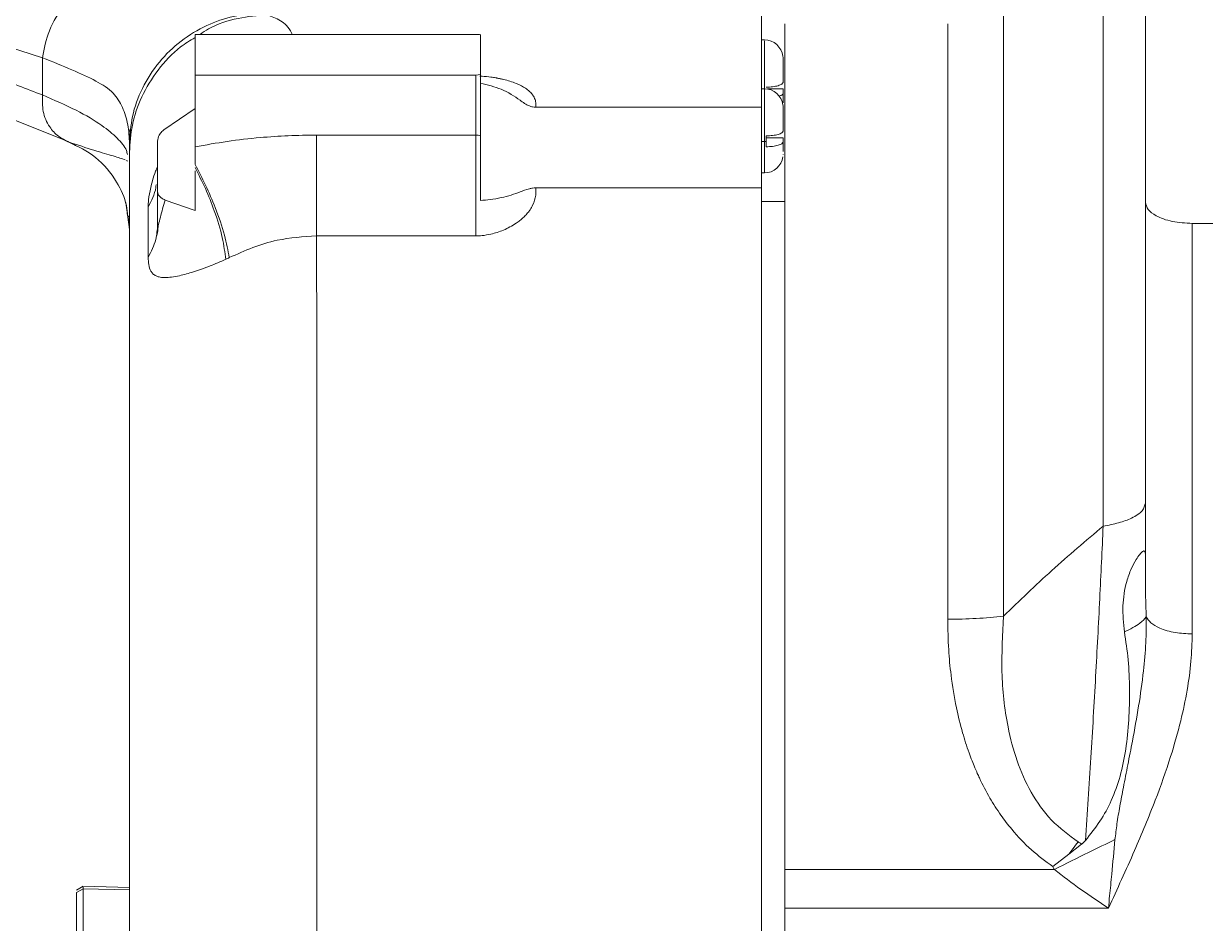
# Model space of a CAD drawing. Header units: millimetres. Extents: x 169 to 14583, y -399 to 10804.
# Drawn here: x 6963 to 7089.2, y 6290.1 to 6386.2 of the extents above; entities that cross this region are included whole.
import ezdxf

# ---------------------------------------------------------------- set-up
doc = ezdxf.new("R2010")
doc.units = ezdxf.units.MM
doc.header["$LTSCALE"] = 35

msp = doc.modelspace()

# ---------------------------------------------------------------- linework, layer by layer
at = {"color": 7, "linetype": 'Continuous', "lineweight": 18}
for p, q in [((7082.779, 6405.026), (7082.779, 6367.138)), ((7011.279, 6385.06), (6981.279, 6385.06)), ((6981.279, 6385.037), (6981.279, 6385.06)), ((7011.779, 6385.014), (7011.279, 6385.06)), ((7011.279, 6385.039), (7011.279, 6385.06)), ((6958.948, 6384.52), (6964.975, 6382.571)), ((7042.079, 6384.467), (7041.779, 6384.467)), ((7044.079, 6382.489), (7044.079, 6382.466)), ((7044.079, 6382.489), (7044.079, 6382.463)), ((7044.079, 6382.21), (7044.079, 6382.184)), ((7044.079, 6382.162), (7044.079, 6382.184)), ((6981.279, 6380.721), (7011.279, 6380.721)), ((7011.279, 6380.721), (7011.779, 6380.773)), ((7042.079, 6379.265), (7041.779, 6379.265)), ((7042.431, 6379.234), (7044.079, 6379.234)), ((7044.079, 6378.771), (7044.079, 6379.234)), ((6958.769, 6377.218), (6967.788, 6373.579)), ((7041.779, 6377.279), (7017.665, 6377.279)), ((7044.079, 6377.445), (7044.079, 6377.471)), ((7044.079, 6377.445), (7044.079, 6377.467)), ((7044.079, 6377.287), (7044.079, 6377.265)), ((7044.079, 6377.287), (7044.079, 6377.261)), ((6981.279, 6377.142), (6977.942, 6374.873)), ((7044.079, 6377.009), (7044.079, 6376.983)), ((7044.079, 6376.961), (7044.079, 6376.983)), ((6967.321, 6373.758), (6968.212, 6373.333)), ((6967.779, 6373.583), (6967.336, 6373.782)), ((6974.32, 6374.442), (6974.332, 6373.681)), ((6994.247, 6374.313), (7011.279, 6374.313)), ((7042.079, 6373.624), (7041.779, 6373.624)), ((7042.279, 6374.217), (7042.279, 6373.626)), ((7042.279, 6374.033), (7044.079, 6374.033)), ((7042.279, 6373.626), (7042.279, 6373.056)), ((7044.079, 6373.569), (7044.079, 6374.033)), ((6981.279, 6371.168), (6981.279, 6373.062)), ((7044.079, 6372.243), (7044.079, 6372.269)), ((7044.079, 6372.243), (7044.079, 6372.266)), ((6974.06, 6371.525), (6973.957, 6371.591)), ((7041.779, 6370.265), (7042.079, 6370.265)), ((6977.151, 6369.002), (6977.141, 6369.015)), ((7017.665, 6368.674), (7041.779, 6368.674)), ((6973.874, 6367.107), (6974.279, 6364.233)), ((6977.279, 6364.735), (6977.279, 6368.266)), ((6978.073, 6367.375), (6981.279, 6366.251)), ((7044.279, 6367.222), (7041.779, 6367.222)), ((7082.779, 6367.138), (7082.779, 6327.092)), ((6974.039, 6365.935), (6974.247, 6365.053)), ((6974.094, 6365.633), (6974.279, 6364.216)), ((6974.176, 6365.647), (6974.208, 6365.572)), ((7087.779, 6364.883), (7097.779, 6364.883)), ((7087.779, 6321.042), (7087.779, 6364.883)), ((6994.247, 6363.559), (7011.279, 6363.559)), ((7074.593, 6297.538), (7075.966, 6298.598)), ((7072.878, 6296.199), (7074.593, 6297.538)), ((7044.279, 6295.896), (7073.052, 6295.896)), ((6969.329, 6294.097), (6968.629, 6293.67)), ((6974.279, 6293.976), (6969.299, 6294.098)), ((6969.329, 6293.837), (6969.329, 6293.993)), ((6969.329, 6293.837), (6968.629, 6293.423)), ((6974.279, 6293.72), (6969.329, 6293.837)), ((7044.279, 6291.767), (7044.279, 6234.508)), ((7044.279, 6291.767), (7078.824, 6291.767))]:
    msp.add_line(p, q, dxfattribs=at)
at = {"color": 7, "linetype": 'Continuous', "lineweight": 18, "flags": 128}
msp.add_lwpolyline([(6994.247, 6363.559), (6994.255, 6362.506), (6994.261, 6360.953), (6994.267, 6358.863), (6994.271, 6356.194), (6994.274, 6352.894), (6994.277, 6348.911), (6994.278, 6344.191), (6994.279, 6339.133), (6994.279, 6335.499), (6994.279, 6330.891), (6994.279, 6325.412), (6994.279, 6319.983), (6994.279, 6311.687), (6994.279, 6310.64), (6994.279, 6310.509), (6994.279, 6310.493), (6994.279, 6310.491), (6994.279, 6310.49), (6994.279, 6310.49), (6994.279, 6310.49), (6994.279, 6310.49), (6994.279, 6310.49), (6994.279, 6310.49), (6994.279, 6310.49), (6994.279, 6310.49), (6994.279, 6310.49), (6994.279, 6310.49), (6994.279, 6310.49), (6994.279, 6310.49), (6994.279, 6310.49), (6994.279, 6310.49), (6994.279, 6310.49), (6994.279, 6310.488), (6994.279, 6310.479), (6994.279, 6310.438), (6994.279, 6310.367), (6994.279, 6309.782), (6994.279, 6308.714), (6994.279, 6307.162), (6994.279, 6305.122), (6994.279, 6302.595), (6994.279, 6298.466), (6994.279, 6293.477), (6994.279, 6287.65)], dxfattribs=at)
at = {"color": 7, "linetype": 'Continuous', "lineweight": 18}
for centre, radius, start, end in [((7011.279, 6382.068), 3, 80.2945, 90), ((7042.079, 6382.467), 2, 7.49901, 90), ((7042.079, 6382.467), 2, 0, 7.49901), ((7042.079, 6377.265), 2, 7.49901, 90), ((7042.079, 6377.265), 2, 0, 7.49901), ((7042.079, 6372.265), 2, 270, 352.5587)]:
    msp.add_arc(centre, radius, start, end, dxfattribs=at)
for points, knots in [([(6958.948, 6384.52), (6959.208, 6385.702), (6959.605, 6387.511), (6960.901, 6389.648), (6962.14, 6391.111), (6963.609, 6392.306), (6965.704, 6393.503), (6967.42, 6393.786), (6968.54, 6393.97)], [0, 0, 0, 0, 0.2424769, 0.371017, 0.5015515, 0.6318653, 0.7597657, 1, 1, 1, 1]), ([(6974.149, 6391.814), (6973.332, 6391.697), (6971.657, 6391.456), (6969.295, 6390.186), (6967.183, 6388.206), (6965.58, 6385.588), (6965.171, 6383.55), (6964.975, 6382.571)], [0, 0, 0, 0, 0.1836499, 0.3765205, 0.5716904, 0.7943586, 1, 1, 1, 1]), ([(6988.181, 6387.286), (6987.249, 6387.22), (6985.32, 6387.082), (6982.443, 6386.078), (6979.716, 6384.439), (6977.341, 6382.149), (6975.57, 6379.384), (6974.474, 6376.387), (6974.342, 6374.373), (6974.279, 6373.399)], [0, 0, 0, 0, 0.1300572, 0.2692165, 0.4146503, 0.5626116, 0.7157734, 0.8627123, 1, 1, 1, 1]), ([(7067.637, 6322.945), (7067.637, 6325.757), (7067.637, 6331.381), (7067.637, 6339.432), (7067.637, 6347.097), (7067.637, 6354.279), (7067.637, 6360.911), (7067.637, 6366.926), (7067.637, 6372.263), (7067.637, 6376.87), (7067.637, 6380.699), (7067.637, 6383.718), (7067.637, 6385.874), (7067.637, 6387.222), (7067.637, 6387.379), (7067.637, 6387.457)], [0, 0, 0, 0, 0.0770118, 0.1540237, 0.2310355, 0.3080473, 0.3850592, 0.462071, 0.5390829, 0.6160947, 0.6931065, 0.7701184, 0.8471302, 0.924142, 1, 1, 1, 1]), ([(6981.825, 6385.068), (6982.117, 6385.266), (6983.349, 6386.1), (6985.81, 6386.882), (6987.933, 6387.06), (6988.958, 6387.145)], [0, 0, 0, 0, 0.1387266, 0.5844707, 1, 1, 1, 1]), ([(6988.958, 6387.145), (6989.456, 6386.971), (6990.47, 6386.615), (6991.315, 6385.835), (6991.639, 6385.12), (6991.663, 6385.068)], [0, 0, 0, 0, 0.4714485, 0.9610306, 1, 1, 1, 1]), ([(7041.779, 6387.04), (7041.779, 6386.753), (7041.779, 6386.18), (7041.779, 6384.107), (7041.779, 6381.258), (7041.779, 6378.605), (7041.779, 6377.279)], [0, 0, 0, 0, 0.2496392, 0.4999671, 0.7503142, 1, 1, 1, 1]), ([(7044.279, 6386.199), (7044.279, 6386.121), (7044.279, 6385.959), (7044.279, 6384.46), (7044.279, 6382.032), (7044.279, 6378.624), (7044.279, 6374.303), (7044.279, 6369.111), (7044.279, 6363.112), (7044.279, 6356.373), (7044.279, 6348.974), (7044.279, 6340.998), (7044.279, 6332.54), (7044.279, 6323.696), (7044.279, 6314.569), (7044.279, 6305.262), (7044.279, 6299.018), (7044.279, 6295.896)], [0, 0, 0, 0, 0.0636442, 0.1305268, 0.1974093, 0.2642919, 0.3311744, 0.398057, 0.4649395, 0.5318221, 0.5987047, 0.6655872, 0.7324698, 0.7993523, 0.8662349, 0.9331174, 1, 1, 1, 1]), ([(7061.663, 6386.141), (7061.663, 6386.167), (7061.663, 6386.348), (7061.663, 6385.549), (7061.663, 6383.683), (7061.663, 6380.567), (7061.663, 6376.382), (7061.663, 6371.146), (7061.663, 6364.941), (7061.663, 6357.847), (7061.663, 6349.963), (7061.663, 6341.388), (7061.663, 6332.265), (7061.663, 6325.83), (7061.663, 6322.612)], [0, 0, 0, 0, 0.0148677, 0.1044252, 0.1939827, 0.2835402, 0.3730976, 0.4626551, 0.5522126, 0.6417701, 0.7313276, 0.820885, 0.9104425, 1, 1, 1, 1]), ([(6981.279, 6385.06), (6981.279, 6384.286), (6981.279, 6382.906), (6981.279, 6381.389), (6981.279, 6380.721)], [0, 0, 0, 0, 0.559992, 1, 1, 1, 1]), ([(7011.779, 6380.773), (7011.779, 6381.6), (7011.779, 6383.076), (7011.779, 6384.422), (7011.779, 6385.014)], [0, 0, 0, 0, 0.5599923, 1, 1, 1, 1]), ([(6974.279, 6372.479), (6974.34, 6373.448), (6974.466, 6375.455), (6975.51, 6378.475), (6977.257, 6381.319), (6979.237, 6383.497), (6980.75, 6384.4), (6981.279, 6384.716)], [0, 0, 0, 0, 0.2025764, 0.4194349, 0.6460501, 0.8764327, 1, 1, 1, 1]), ([(7042.079, 6384.388), (7042.079, 6384.391), (7042.079, 6384.397), (7042.079, 6383.627), (7042.079, 6382.303), (7042.079, 6380.726), (7042.079, 6379.696), (7042.079, 6379.253)], [0, 0, 0, 0, 0.1483012, 0.3750793, 0.6018573, 0.8286354, 1, 1, 1, 1]), ([(6964.975, 6382.571), (6966.072, 6382.133), (6968.264, 6381.256), (6970.772, 6380.08), (6972.527, 6379.022), (6973.58, 6377.31), (6974.171, 6375.461), (6974.243, 6374.085), (6974.279, 6373.399)], [0, 0, 0, 0, 0.187616, 0.3751284, 0.5625089, 0.7093773, 0.8553102, 1, 1, 1, 1]), ([(6964.975, 6382.571), (6964.979, 6381.83), (6964.985, 6380.507), (6964.991, 6379.18), (6964.993, 6378.595)], [0, 0, 0, 0, 0.5599744, 1, 1, 1, 1]), ([(7044.079, 6382.463), (7044.079, 6382.442), (7044.079, 6382.404), (7044.079, 6382.27), (7044.079, 6382.21)], [0, 0, 0, 0, 0.5593966, 1, 1, 1, 1]), ([(6964.993, 6378.595), (6963.27, 6379.244), (6960.193, 6380.403), (6957.371, 6381.636), (6956.128, 6382.178)], [0, 0, 0, 0, 0.55999733, 1, 1, 1, 1]), ([(7044.079, 6382.162), (7044.079, 6382.037), (7044.079, 6381.787), (7044.079, 6381.236), (7044.079, 6380.61), (7044.079, 6380.158), (7044.079, 6379.931)], [0, 0, 0, 0, 0.2509654, 0.5007108, 0.750145, 1, 1, 1, 1]), ([(6981.279, 6373.062), (6981.279, 6373.657), (6981.279, 6374.858), (6981.279, 6376.864), (6981.279, 6378.882), (6981.279, 6380.111), (6981.279, 6380.721)], [0, 0, 0, 0, 0.2479103, 0.4997624, 0.7517884, 1, 1, 1, 1]), ([(7017.665, 6377.279), (7017.676, 6377.406), (7017.7, 6377.685), (7017.613, 6378.132), (7017.425, 6378.499), (7017.204, 6378.774), (7017.054, 6378.929), (7016.812, 6379.142), (7016.499, 6379.366), (7016.045, 6379.617), (7015.539, 6379.847), (7014.925, 6380.067), (7014.35, 6380.227), (7013.879, 6380.334), (7013.611, 6380.386), (7013.444, 6380.416), (7013.233, 6380.453), (7012.748, 6380.522), (7012.174, 6380.582), (7011.768, 6380.59), (7011.688, 6380.592)], [0, 0, 0, 0, 0.075586, 0.1675982, 0.2753678, 0.3111392, 0.3540307, 0.3836203, 0.465291, 0.5252279, 0.5935609, 0.6743301, 0.7522464, 0.7875235, 0.8242774, 0.8349618, 0.8382986, 0.8880782, 0.9777327, 1, 1, 1, 1]), ([(7011.779, 6374.226), (7011.779, 6374.764), (7011.779, 6375.842), (7011.781, 6377.545), (7011.781, 6379.228), (7011.78, 6380.258), (7011.779, 6380.773)], [0, 0, 0, 0, 0.2500049, 0.5000046, 0.7500006, 1, 1, 1, 1]), ([(7017.665, 6377.279), (7017.552, 6377.287), (7017.314, 6377.303), (7016.699, 6377.52), (7015.707, 6378.242), (7014.141, 6379.281), (7012.537, 6379.657), (7011.779, 6379.834)], [0, 0, 0, 0, 0.0476912, 0.1010781, 0.2905502, 0.6647889, 1, 1, 1, 1]), ([(7044.079, 6379.931), (7044.053, 6379.869), (7044.003, 6379.741), (7043.574, 6379.581), (7042.998, 6379.457), (7042.516, 6379.431), (7042.279, 6379.418)], [0, 0, 0, 0, 0.2501593, 0.5054568, 0.7567462, 1, 1, 1, 1]), ([(6964.993, 6378.595), (6964.978, 6378.001), (6964.945, 6376.781), (6965.63, 6375.249), (6966.616, 6374.143), (6967.398, 6373.766), (6967.779, 6373.583)], [0, 0, 0, 0, 0.2732717, 0.5616588, 0.7867278, 1, 1, 1, 1]), ([(6974.059, 6372.229), (6974.03, 6372.375), (6973.914, 6372.946), (6973.033, 6373.985), (6971.32, 6375.416), (6968.746, 6376.958), (6966.244, 6378.049), (6964.993, 6378.595)], [0, 0, 0, 0, 0.0727112, 0.2854062, 0.4981806, 0.7490318, 1, 1, 1, 1]), ([(7042.079, 6379.187), (7042.079, 6379.189), (7042.079, 6379.195), (7042.079, 6378.426), (7042.079, 6377.102), (7042.079, 6375.383), (7042.079, 6374.21), (7042.079, 6373.624)], [0, 0, 0, 0, 0.1405148, 0.3553861, 0.5702574, 0.7851287, 1, 1, 1, 1]), ([(7043.635, 6378.461), (7043.754, 6378.502), (7044.022, 6378.593), (7044.058, 6378.707), (7044.079, 6378.771)], [0, 0, 0, 0, 0.4436112, 1, 1, 1, 1]), ([(7044.079, 6378.771), (7044.079, 6378.583), (7044.079, 6378.209), (7044.079, 6377.87), (7044.079, 6377.765), (7044.079, 6377.743)], [0, 0, 0, 0, 0.4420712, 0.8819934, 1, 1, 1, 1]), ([(7041.779, 6368.674), (7041.779, 6369.307), (7041.779, 6370.573), (7041.779, 6373.338), (7041.779, 6375.785), (7041.779, 6377.279)], [0, 0, 0, 0, 0.2800606, 0.5601211, 1, 1, 1, 1]), ([(7044.079, 6377.261), (7044.079, 6377.24), (7044.079, 6377.203), (7044.079, 6377.068), (7044.079, 6377.009)], [0, 0, 0, 0, 0.5593966, 1, 1, 1, 1]), ([(7044.079, 6376.961), (7044.079, 6376.835), (7044.079, 6376.586), (7044.079, 6376.035), (7044.079, 6375.408), (7044.079, 6374.956), (7044.079, 6374.73)], [0, 0, 0, 0, 0.25096538, 0.50071079, 0.75014501, 1, 1, 1, 1]), ([(6974.149, 6375.09), (6974.194, 6374.993), (6974.278, 6374.808), (6974.315, 6374.675), (6974.333, 6374.612)], [0, 0, 0, 0, 0.5264662, 1, 1, 1, 1]), ([(6977.279, 6373.668), (6977.312, 6373.881), (6977.367, 6374.236), (6977.67, 6374.634), (6977.873, 6374.813), (6977.942, 6374.873)], [0, 0, 0, 0, 0.4989324, 0.8290332, 1, 1, 1, 1]), ([(7044.079, 6374.73), (7044.053, 6374.667), (7044.003, 6374.54), (7043.574, 6374.38), (7042.998, 6374.255), (7042.516, 6374.23), (7042.279, 6374.217)], [0, 0, 0, 0, 0.2501593, 0.5054568, 0.7567462, 1, 1, 1, 1]), ([(6967.779, 6373.583), (6968.783, 6373.094), (6970.839, 6372.094), (6972.872, 6369.567), (6973.933, 6367.308), (6974.057, 6366.019), (6974.094, 6365.633)], [0, 0, 0, 0, 0.3110346, 0.63671561, 0.89114469, 1, 1, 1, 1]), ([(6973.834, 6371.67), (6973.457, 6371.796), (6972.71, 6372.048), (6970.633, 6372.618), (6968.723, 6373.264), (6967.779, 6373.583)], [0, 0, 0, 0, 0.3393298, 0.6734582, 1, 1, 1, 1]), ([(6974.279, 6373.399), (6974.279, 6373.23), (6974.279, 6372.934), (6974.279, 6372.616), (6974.279, 6372.479)], [0, 0, 0, 0, 0.57134651, 1, 1, 1, 1]), ([(6977.279, 6368.266), (6977.279, 6369.161), (6977.279, 6370.76), (6977.279, 6372.779), (6977.279, 6373.668)], [0, 0, 0, 0, 0.5598636, 1, 1, 1, 1]), ([(6981.279, 6373.062), (6982.419, 6373.263), (6984.721, 6373.671), (6988.05, 6374.047), (6991.234, 6374.274), (6993.242, 6374.3), (6994.247, 6374.313)], [0, 0, 0, 0, 0.2670754, 0.5389451, 0.7692699, 1, 1, 1, 1]), ([(6994.247, 6374.313), (6994.247, 6373.25), (6994.247, 6371.124), (6994.247, 6368.054), (6994.247, 6365.459), (6994.247, 6364.192), (6994.247, 6363.559)], [0, 0, 0, 0, 0.2797883, 0.5595767, 0.7797883, 1, 1, 1, 1]), ([(7011.279, 6374.313), (7011.359, 6374.308), (7011.531, 6374.298), (7011.693, 6374.251), (7011.779, 6374.226)], [0, 0, 0, 0, 0.4650022, 1, 1, 1, 1]), ([(7011.279, 6363.559), (7011.279, 6364.381), (7011.279, 6366.026), (7011.279, 6368.99), (7011.279, 6371.825), (7011.279, 6373.484), (7011.279, 6374.313)], [0, 0, 0, 0, 0.27978834, 0.55957668, 0.77978834, 1, 1, 1, 1]), ([(7011.779, 6374.226), (7011.779, 6373.101), (7011.779, 6370.799), (7011.779, 6368.504), (7011.779, 6367.33)], [0, 0, 0, 0, 0.4884443, 1, 1, 1, 1]), ([(7042.279, 6373.626), (7042.241, 6373.626), (7042.175, 6373.624), (7042.108, 6373.624), (7042.079, 6373.624)], [0, 0, 0, 0, 0.5599877, 1, 1, 1, 1]), ([(7042.079, 6373.624), (7042.079, 6373.069), (7042.079, 6371.959), (7042.079, 6370.81), (7042.079, 6370.24), (7042.079, 6370.322), (7042.079, 6370.344)], [0, 0, 0, 0, 0.2987567, 0.5975133, 0.89627, 1, 1, 1, 1]), ([(7042.279, 6373.056), (7042.516, 6373.069), (7043, 6373.095), (7043.576, 6373.22), (7044.003, 6373.38), (7044.054, 6373.507), (7044.079, 6373.569)], [0, 0, 0, 0, 0.2437603, 0.49563336, 0.75037463, 1, 1, 1, 1]), ([(7044.079, 6373.569), (7044.079, 6373.382), (7044.079, 6373.007), (7044.079, 6372.668), (7044.079, 6372.564), (7044.079, 6372.542)], [0, 0, 0, 0, 0.4420712, 0.8819934, 1, 1, 1, 1]), ([(6974.279, 6372.479), (6974.279, 6371.56), (6974.279, 6369.73), (6974.279, 6366.379), (6974.279, 6362.5), (6974.279, 6357.971), (6974.279, 6352.758), (6974.279, 6346.825), (6974.279, 6340.169), (6974.279, 6332.832), (6974.279, 6324.941), (6974.279, 6316.625), (6974.279, 6308.02), (6974.279, 6299.27), (6974.279, 6290.52), (6974.279, 6281.913), (6974.279, 6273.592), (6974.279, 6265.696), (6974.279, 6258.353), (6974.279, 6251.687), (6974.279, 6245.806), (6974.279, 6240.808), (6974.279, 6236.78), (6974.279, 6233.77), (6974.279, 6231.784), (6974.279, 6230.763), (6974.279, 6230.684), (6974.279, 6230.657)], [0, 0, 0, 0, 0.0416917, 0.0830409, 0.1241223, 0.165018, 0.2058032, 0.2465359, 0.2872517, 0.3279649, 0.3686782, 0.4093914, 0.4501047, 0.490818, 0.5315312, 0.5722445, 0.6129577, 0.653671, 0.6943843, 0.7350975, 0.7758108, 0.816524, 0.8572373, 0.8979545, 0.9386925, 0.9794888, 1, 1, 1, 1]), ([(6977.279, 6371.005), (6977.205, 6370.816), (6977.002, 6370.294), (6976.756, 6369.518), (6976.482, 6368.478), (6976.293, 6367.468), (6976.27, 6366.864), (6976.26, 6366.607)], [0, 0, 0, 0, 0.1115134, 0.3098976, 0.471008, 0.7743142, 1, 1, 1, 1]), ([(6984.941, 6361.225), (6984.799, 6361.993), (6984.511, 6363.562), (6983.555, 6366.334), (6982.443, 6368.951), (6981.661, 6370.44), (6981.279, 6371.168)], [0, 0, 0, 0, 0.2746394, 0.5613145, 0.7853604, 1, 1, 1, 1]), ([(6984.558, 6361.044), (6984.464, 6361.787), (6984.271, 6363.318), (6983.451, 6366.009), (6982.424, 6368.601), (6981.657, 6370.097), (6981.279, 6370.836)], [0, 0, 0, 0, 0.26790023, 0.55244057, 0.77905255, 1, 1, 1, 1]), ([(6981.279, 6366.251), (6981.279, 6366.659), (6981.279, 6367.585), (6981.279, 6369.005), (6981.279, 6369.991), (6981.279, 6370.486)], [0, 0, 0, 0, 0.2822638, 0.6399706, 1, 1, 1, 1]), ([(6976.26, 6366.607), (6976.622, 6367.294), (6977.032, 6368.071), (6977.114, 6368.907), (6977.124, 6369.004)], [0, 0, 0, 0, 0.884616, 1, 1, 1, 1]), ([(7011.279, 6363.559), (7011.496, 6363.56), (7012.041, 6363.565), (7012.803, 6363.711), (7013.564, 6363.919), (7014.246, 6364.17), (7014.925, 6364.494), (7015.507, 6364.848), (7015.966, 6365.177), (7016.325, 6365.481), (7016.649, 6365.811), (7016.935, 6366.153), (7017.165, 6366.492), (7017.474, 6367.051), (7017.703, 6367.793), (7017.676, 6368.411), (7017.665, 6368.674)], [0, 0, 0, 0, 0.0574511, 0.1443932, 0.2076505, 0.2753302, 0.3497273, 0.4282385, 0.4834882, 0.5289915, 0.5830496, 0.6421857, 0.6874057, 0.734871, 0.8871546, 1, 1, 1, 1]), ([(7017.665, 6368.674), (7017.55, 6368.669), (7017.311, 6368.659), (7016.697, 6368.529), (7015.708, 6368.112), (7014.386, 6367.685), (7012.883, 6367.425), (7012.116, 6367.359), (7011.779, 6367.33)], [0, 0, 0, 0, 0.0486855, 0.1009728, 0.2902835, 0.6639918, 0.8520054, 1, 1, 1, 1]), ([(7041.779, 6368.674), (7041.779, 6366.5), (7041.779, 6362.146), (7041.779, 6354.527), (7041.779, 6346.236), (7041.779, 6337.295), (7041.779, 6327.85), (7041.779, 6318.021), (7041.779, 6307.939), (7041.779, 6297.742), (7041.779, 6287.561), (7041.779, 6277.548), (7041.779, 6267.785), (7041.779, 6261.651), (7041.779, 6258.589)], [0, 0, 0, 0, 0.0832546, 0.166743, 0.25, 0.3332509, 0.4167424, 0.4999999, 0.5832508, 0.6667423, 0.7499998, 0.8332499, 0.916738, 1, 1, 1, 1]), ([(6977.34, 6364.666), (6977.352, 6364.698), (6977.425, 6364.891), (6977.641, 6365.828), (6977.901, 6366.758), (6978.073, 6367.375)], [0, 0, 0, 0, 0.0637457, 0.3792566, 1, 1, 1, 1]), ([(7087.779, 6364.883), (7087.045, 6364.925), (7085.578, 6365.01), (7083.934, 6365.614), (7082.953, 6366.358), (7082.837, 6366.878), (7082.779, 6367.138)], [0, 0, 0, 0, 0.279619, 0.5592379, 0.779619, 1, 1, 1, 1]), ([(6976.26, 6366.607), (6976.263, 6365.664), (6976.269, 6363.98), (6976.271, 6362.088), (6976.273, 6361.256)], [0, 0, 0, 0, 0.560253, 1, 1, 1, 1]), ([(6976.273, 6361.256), (6976.594, 6361.882), (6977.169, 6363.001), (6977.245, 6364.205), (6977.279, 6364.735)], [0, 0, 0, 0, 0.5599608, 1, 1, 1, 1]), ([(6977.343, 6364.756), (6977.328, 6364.444), (6977.307, 6363.986), (6977.209, 6363.587), (6977.165, 6363.507), (6977.143, 6363.467)], [0, 0, 0, 0, 0.5216873, 0.7646537, 1, 1, 1, 1]), ([(6977.279, 6364.735), (6977.279, 6364.715), (6977.279, 6364.674), (6977.283, 6364.629), (6977.288, 6364.598), (6977.302, 6364.58), (6977.319, 6364.605), (6977.335, 6364.652), (6977.34, 6364.666)], [0, 0, 0, 0, 0.11509897, 0.22757737, 0.34295961, 0.47719181, 0.85076036, 1, 1, 1, 1]), ([(6984.941, 6361.225), (6985.768, 6361.599), (6987.409, 6362.342), (6990.515, 6363.307), (6992.837, 6363.464), (6994.247, 6363.559)], [0, 0, 0, 0, 0.2851037, 0.5656937, 1, 1, 1, 1]), ([(6976.273, 6361.256), (6976.284, 6360.988), (6976.31, 6360.371), (6976.484, 6359.897), (6976.669, 6359.62), (6976.788, 6359.487), (6976.937, 6359.366), (6977.146, 6359.248), (6977.4, 6359.159), (6977.72, 6359.106), (6978.354, 6359.076), (6979.23, 6359.199), (6980.328, 6359.471), (6981.382, 6359.781), (6982.759, 6360.257), (6983.994, 6360.797), (6984.558, 6361.044)], [0, 0, 0, 0, 0.0798188, 0.1840871, 0.2106615, 0.2407401, 0.2741099, 0.310597, 0.3648888, 0.4065301, 0.4572299, 0.6263981, 0.6960404, 0.7566101, 0.888771, 1, 1, 1, 1]), ([(6984.558, 6361.044), (6984.629, 6361.077), (6984.757, 6361.136), (6984.884, 6361.198), (6984.941, 6361.225)], [0, 0, 0, 0, 0.5589805, 1, 1, 1, 1]), ([(7082.779, 6335.022), (7082.709, 6334.744), (7082.565, 6334.169), (7081.468, 6333.44), (7079.992, 6332.879), (7078.836, 6332.661), (7078.266, 6332.553)], [0, 0, 0, 0, 0.2668715, 0.5513985, 0.778485, 1, 1, 1, 1]), ([(7078.266, 6332.553), (7076.417, 6330.993), (7072.764, 6327.909), (7069.332, 6324.586), (7067.637, 6322.945)], [0, 0, 0, 0, 0.5060258, 1, 1, 1, 1]), ([(7078.266, 6332.553), (7078.147, 6329.992), (7077.905, 6324.766), (7077.461, 6316.41), (7076.954, 6307.704), (7076.574, 6301.938), (7076.381, 6299.001)], [0, 0, 0, 0, 0.2355463, 0.4806743, 0.7354678, 1, 1, 1, 1]), ([(7082.779, 6329.397), (7082.776, 6329.504), (7082.772, 6329.713), (7082.722, 6329.876), (7082.629, 6329.925), (7082.46, 6329.842), (7082.181, 6329.563), (7081.74, 6328.942), (7081.212, 6327.954), (7080.629, 6326.277), (7080.249, 6323.953), (7080.436, 6322.18), (7080.534, 6321.255)], [0, 0, 0, 0, 0.0509202, 0.0999863, 0.1476819, 0.1952039, 0.2683859, 0.3436122, 0.4434067, 0.5599793, 0.7706184, 1, 1, 1, 1]), ([(7082.865, 6322.879), (7082.838, 6323.668), (7082.789, 6325.069), (7082.782, 6326.477), (7082.779, 6327.092)], [0, 0, 0, 0, 0.5632777, 1, 1, 1, 1]), ([(7075.593, 6298.831), (7074.6, 6299.564), (7072.617, 6301.028), (7070.474, 6304.093), (7068.968, 6307.493), (7067.846, 6311.829), (7067.291, 6317.054), (7067.521, 6320.973), (7067.637, 6322.945)], [0, 0, 0, 0, 0.137195, 0.2738692, 0.4118522, 0.5516482, 0.7743639, 1, 1, 1, 1]), ([(7061.663, 6322.612), (7061.681, 6321.53), (7061.715, 6319.547), (7062.017, 6316.388), (7062.503, 6313.421), (7063.18, 6310.659), (7063.779, 6308.775), (7064.242, 6307.537), (7064.541, 6306.8), (7064.804, 6306.192), (7065.306, 6305.096), (7066.096, 6303.578), (7067.266, 6301.748), (7068.716, 6299.866), (7070.518, 6297.956), (7072.106, 6296.774), (7072.878, 6296.199)], [0, 0, 0, 0, 0.11147178, 0.20430646, 0.32309555, 0.41523923, 0.4900832, 0.52096476, 0.54744703, 0.569503, 0.58710898, 0.6678318, 0.73989775, 0.80313239, 0.90429953, 1, 1, 1, 1]), ([(7079.526, 6299.078), (7079.591, 6299.638), (7079.728, 6300.829), (7080.051, 6302.686), (7080.444, 6304.792), (7080.905, 6307.108), (7081.472, 6310.008), (7082.075, 6313.344), (7082.568, 6316.852), (7082.858, 6320.029), (7082.863, 6321.956), (7082.865, 6322.879)], [0, 0, 0, 0, 0.0702457, 0.14924, 0.2344636, 0.3365547, 0.4426354, 0.6016244, 0.7577154, 0.8839201, 1, 1, 1, 1]), ([(7080.534, 6321.255), (7081.154, 6321.566), (7082.258, 6322.119), (7082.68, 6322.647), (7082.865, 6322.879)], [0, 0, 0, 0, 0.5621851, 1, 1, 1, 1]), ([(7087.779, 6321.042), (7087.163, 6321.071), (7085.883, 6321.133), (7084.337, 6321.601), (7083.281, 6322.212), (7083.002, 6322.66), (7082.865, 6322.879)], [0, 0, 0, 0, 0.2664008, 0.5541815, 0.7823297, 1, 1, 1, 1]), ([(7076.381, 6299.001), (7076.913, 6299.676), (7077.981, 6301.028), (7079.222, 6303.292), (7080.138, 6305.854), (7080.722, 6308.75), (7081.036, 6311.871), (7081.105, 6315.09), (7080.985, 6318.27), (7080.683, 6320.271), (7080.534, 6321.255)], [0, 0, 0, 0, 0.11193226, 0.22459279, 0.34665525, 0.47368008, 0.60574738, 0.74006472, 0.8722216, 1, 1, 1, 1]), ([(7078.824, 6291.767), (7079.769, 6293.81), (7081.532, 6297.62), (7083.772, 6303.016), (7085.415, 6307.642), (7086.535, 6311.567), (7087.254, 6314.96), (7087.693, 6318.058), (7087.751, 6320.067), (7087.779, 6321.042)], [0, 0, 0, 0, 0.2171172, 0.4049743, 0.5651133, 0.6936759, 0.8026369, 0.9042827, 1, 1, 1, 1]), ([(7073.052, 6295.896), (7074.287, 6296.513), (7076.552, 6297.644), (7078.597, 6298.629), (7079.526, 6299.077)], [0, 0, 0, 0, 0.54527434, 1, 1, 1, 1]), ([(7076.381, 6299.001), (7076.316, 6298.927), (7076.189, 6298.781), (7076.039, 6298.658), (7075.966, 6298.598)], [0, 0, 0, 0, 0.5095546, 1, 1, 1, 1]), ([(7078.824, 6291.767), (7078.867, 6292.202), (7078.985, 6293.395), (7079.223, 6295.81), (7079.412, 6297.842), (7079.526, 6299.077)], [0, 0, 0, 0, 0.1833797, 0.5037489, 1, 1, 1, 1]), ([(7075.593, 6298.831), (7075.408, 6298.592), (7075.077, 6298.165), (7074.741, 6297.73), (7074.593, 6297.538)], [0, 0, 0, 0, 0.56, 1, 1, 1, 1]), ([(7075.966, 6298.598), (7075.896, 6298.641), (7075.772, 6298.719), (7075.648, 6298.797), (7075.593, 6298.831)], [0, 0, 0, 0, 0.5599934, 1, 1, 1, 1]), ([(7044.279, 6295.896), (7044.279, 6295.093), (7044.279, 6293.659), (7044.279, 6292.346), (7044.279, 6291.767)], [0, 0, 0, 0, 0.5597723, 1, 1, 1, 1]), ([(7072.878, 6296.199), (7072.91, 6296.142), (7072.967, 6296.041), (7073.026, 6295.94), (7073.052, 6295.896)], [0, 0, 0, 0, 0.5592985, 1, 1, 1, 1]), ([(7073.052, 6295.896), (7073.995, 6295.169), (7075.896, 6293.705), (7077.843, 6292.416), (7078.824, 6291.767)], [0, 0, 0, 0, 0.4963087, 1, 1, 1, 1]), ([(6968.629, 6277.992), (6968.629, 6277.973), (6968.629, 6277.866), (6968.629, 6278.839), (6968.629, 6280.867), (6968.629, 6283.724), (6968.629, 6286.881), (6968.629, 6289.859), (6968.629, 6292.284), (6968.629, 6293.043), (6968.629, 6293.423)], [0, 0, 0, 0, 0.0281955, 0.167025, 0.3058512, 0.4446808, 0.583507, 0.7223366, 0.8611259, 1, 1, 1, 1]), ([(6969.329, 6277.565), (6969.329, 6277.545), (6969.329, 6277.428), (6969.329, 6278.468), (6969.329, 6280.593), (6969.329, 6283.615), (6969.329, 6286.943), (6969.329, 6290.078), (6969.329, 6292.644), (6969.329, 6293.44), (6969.329, 6293.837)], [0, 0, 0, 0, 0.0284925, 0.1672793, 0.3060661, 0.4448529, 0.5836397, 0.7224264, 0.8612132, 1, 1, 1, 1])]:
    msp.add_open_spline(points, degree=3, knots=knots, dxfattribs=at)
for points in [[(7078.266, 6388.989), (7078.266, 6387.933), (7078.266, 6385.821), (7078.266, 6381.111), (7078.266, 6375.35), (7078.266, 6368.503), (7078.266, 6360.699), (7078.266, 6352.029), (7078.266, 6342.656), (7078.266, 6335.921), (7078.266, 6332.553)], [(7011.279, 6380.721), (7011.279, 6380.216), (7011.279, 6379.206), (7011.279, 6377.561), (7011.279, 6375.898), (7011.279, 6374.841), (7011.279, 6374.313)], [(6978.073, 6367.375), (6977.954, 6367.435), (6977.716, 6367.556), (6977.47, 6367.777), (6977.309, 6368.016), (6977.289, 6368.183), (6977.279, 6368.266)], [(7067.637, 6322.945), (7066.673, 6322.848), (7064.745, 6322.655), (7062.69, 6322.626), (7061.663, 6322.612)]]:
    msp.add_open_spline(points, degree=3, dxfattribs=at)

doc.saveas('drawing.dxf')
